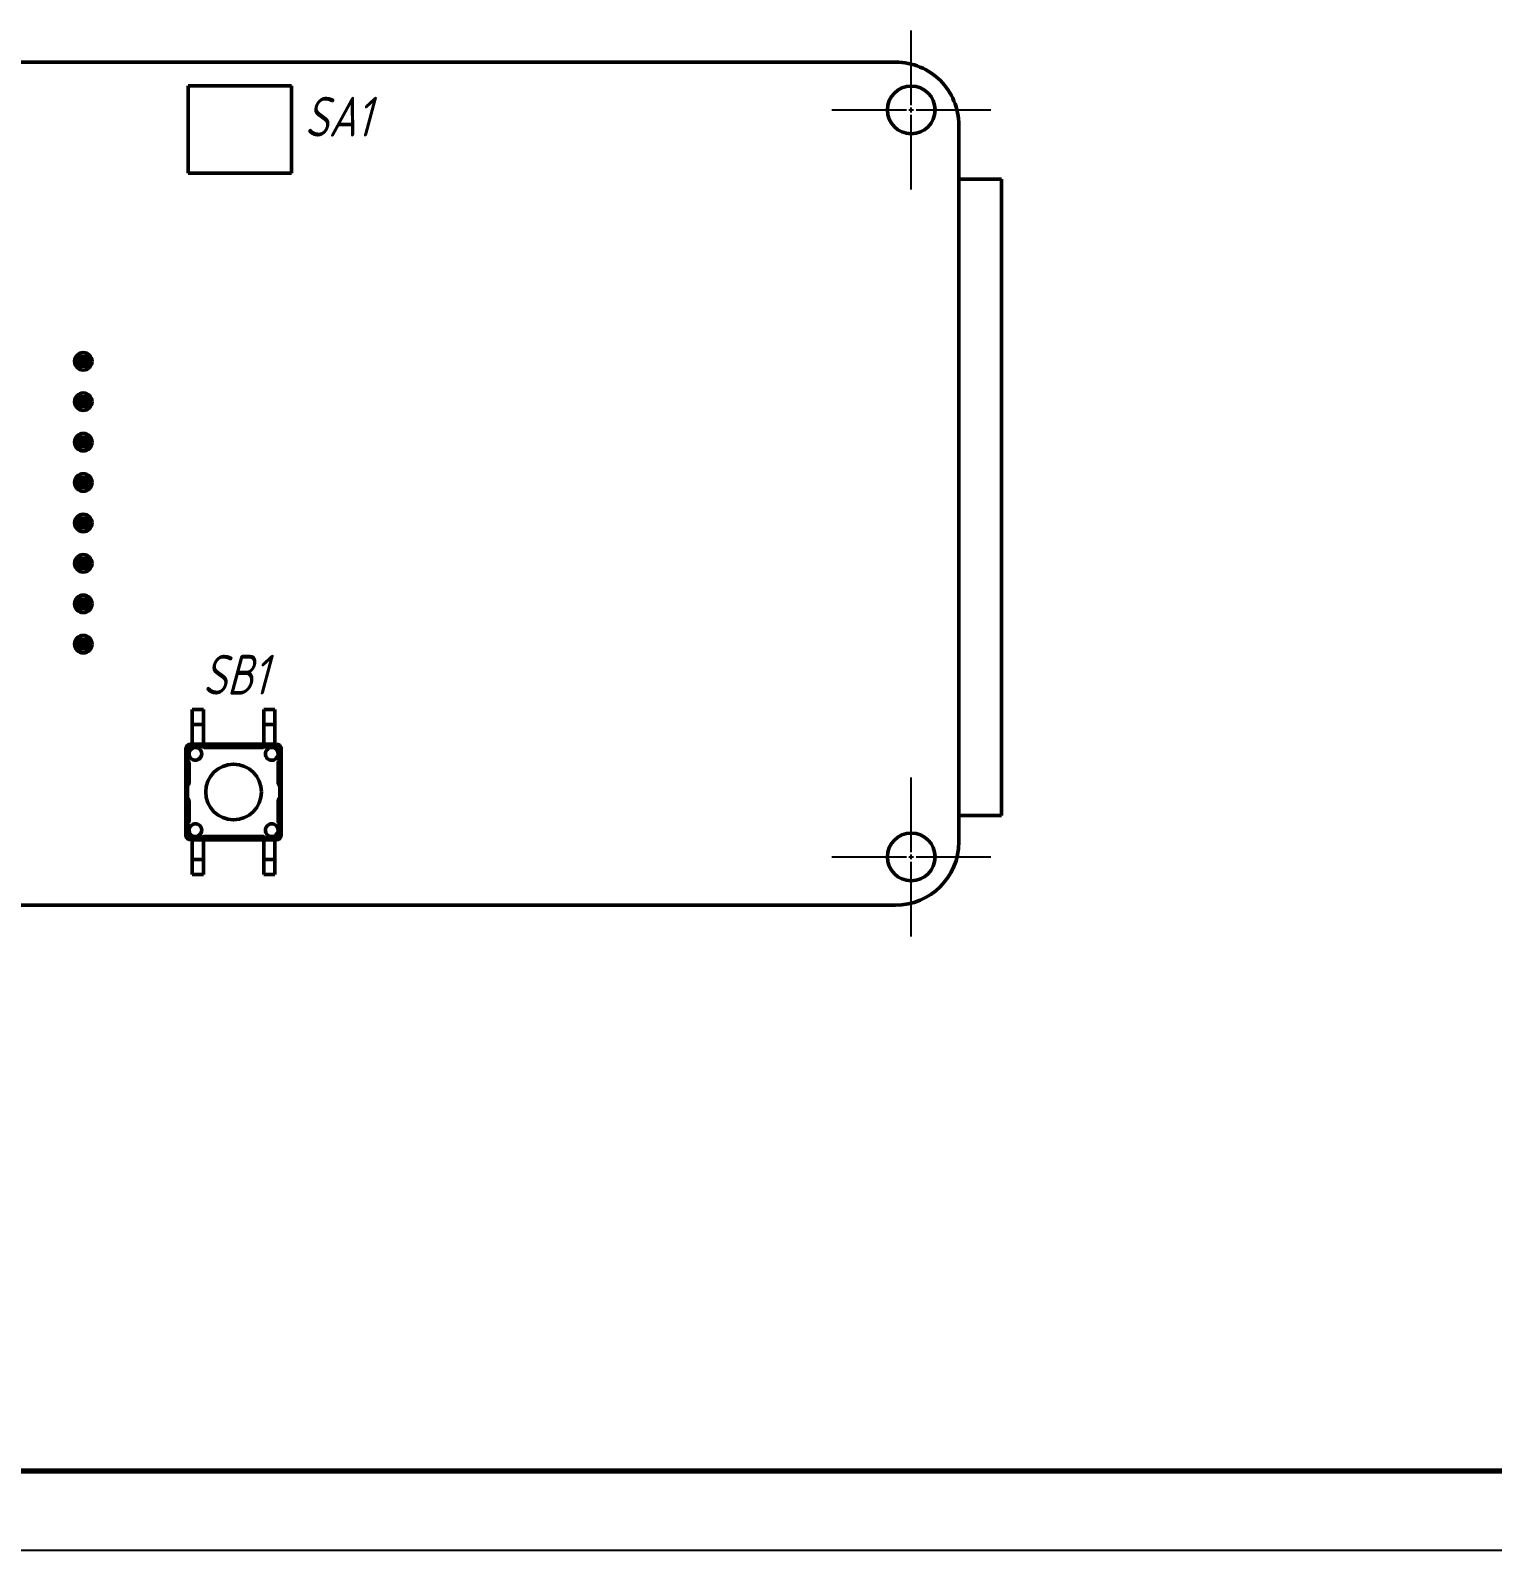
# Model space of a CAD drawing. Header units: millimetres. Extents: x 3004 to 446186229, y 1206 to 1506.
# Drawn here: x 3125.3 to 3217.3, y 1208.8 to 1304.3 of the extents above; entities that cross this region are included whole.
import ezdxf

# ---------------------------------------------------------------- set-up
doc = ezdxf.new("R2010")
doc.units = ezdxf.units.MM
doc.linetypes.add('CENTER2', pattern=[28.575, 19.05, -3.175, 3.175, -3.175])
for name, color, linetype, lineweight in [('Format', 7, 'Continuous', 25), ('Tonk', 7, 'Continuous', 25), ('Видимый контур (ГОСТ)', 7, 'Continuous', 50)]:
    doc.layers.add(name, color=color, linetype=linetype, lineweight=lineweight)
doc.layers.add('KONTUR', color=7, linetype='Continuous')
doc.styles.get("Standard").update_dxf_attribs({"font": '', "width": 0.8, "oblique": 15})
doc.styles.get('Standard').set_extended_font_data('GOST type B')

# ---------------------------------------------------------------- blocks, each defined once
blk = doc.blocks.new('*U49')
at = {"layer": 'Tonk', "color": 0, "linetype": 'CENTER2', "transparency": 16777216}
for p, q in [((0, 0.3), (0, 5)), ((-5, 0), (-0.3, 0)), ((0.3, 0), (5, 0)), ((0, -5), (0, -0.3))]:
    blk.add_line(p, q, dxfattribs=at)
at = {"layer": 'Tonk', "color": 0, "linetype": 'Continuous', "transparency": 16777216}
for p, q in [((-0.15, 0), (0.15, 0)), ((0, -0.15), (0, 0.15))]:
    blk.add_line(p, q, dxfattribs=at)
blk = doc.blocks.new('*U50')
at = {"layer": 'Tonk', "color": 0, "linetype": 'CENTER2', "transparency": 16777216}
for p, q in [((0, 0.3), (0, 5)), ((-5, 0), (-0.3, 0)), ((0.3, 0), (5, 0)), ((0, -5), (0, -0.3))]:
    blk.add_line(p, q, dxfattribs=at)
at = {"layer": 'Tonk', "color": 0, "linetype": 'Continuous', "transparency": 16777216}
for p, q in [((-0.15, 0), (0.15, 0)), ((0, -0.15), (0, 0.15))]:
    blk.add_line(p, q, dxfattribs=at)

msp = doc.modelspace()

# ---------------------------------------------------------------- linework, layer by layer
at = {"layer": 'Format', "lineweight": 70}
msp.add_line((3418.84889, 1213.78153), (3011.84889, 1213.78153), dxfattribs=at)
at = {"layer": 'KONTUR'}
msp.add_line((3423.84889, 1208.78153), (3003.84889, 1208.78153), dxfattribs=at)
at = {"layer": 'Видимый контур (ГОСТ)'}
for p, q in [((3179.74995, 1302.33363), (3102.00771, 1302.33438)), ((3135.25694, 1295.35863), (3135.25694, 1300.85863)), ((3135.25694, 1300.85863), (3141.75694, 1300.85863)), ((3141.75694, 1300.85863), (3141.75694, 1295.35863)), ((3183.71695, 1253.32363), (3183.70496, 1298.37863)), ((3141.75694, 1295.35863), (3135.25694, 1295.35863)), ((3183.70586, 1294.98758), (3186.39575, 1294.98758)), ((3186.39575, 1294.98758), (3186.39575, 1254.98758)), ((3128.31686, 1283.18353), (3128.31686, 1283.88353)), ((3128.31686, 1283.88353), (3128.46686, 1283.88353)), ((3128.46686, 1283.83353), (3128.46686, 1284.04594)), ((3128.46686, 1283.23353), (3128.46686, 1283.83353)), ((3128.46686, 1283.83353), (3128.86686, 1283.83353)), ((3128.66686, 1283.63353), (3128.46686, 1283.83353)), ((3128.46686, 1283.23353), (3128.66686, 1283.43353)), ((3128.86686, 1283.83353), (3128.66686, 1283.63353)), ((3128.66686, 1283.63353), (3128.66686, 1283.43353)), ((3128.66686, 1283.43353), (3128.86686, 1283.23353)), ((3128.86686, 1284.04601), (3128.86686, 1283.83353)), ((3128.86686, 1283.88353), (3129.01686, 1283.88353)), ((3128.86686, 1283.83353), (3128.86686, 1283.23353)), ((3129.01686, 1283.88353), (3129.01686, 1283.18353)), ((3128.46686, 1283.18353), (3128.31686, 1283.18353)), ((3128.46686, 1283.02132), (3128.46686, 1283.23353)), ((3128.86686, 1283.23353), (3128.46686, 1283.23353)), ((3128.86686, 1283.23353), (3128.86686, 1283.02125)), ((3129.01686, 1283.18353), (3128.86686, 1283.18353)), ((3128.46686, 1281.29353), (3128.46686, 1281.50594)), ((3128.86686, 1281.50601), (3128.86686, 1281.29353)), ((3128.31686, 1280.64353), (3128.31686, 1281.34353)), ((3128.31686, 1281.34353), (3128.46686, 1281.34353)), ((3128.46686, 1280.64353), (3128.31686, 1280.64353)), ((3128.46686, 1280.69353), (3128.46686, 1281.29353)), ((3128.46686, 1281.29353), (3128.86686, 1281.29353)), ((3128.66686, 1281.09353), (3128.46686, 1281.29353)), ((3128.46686, 1280.69353), (3128.66686, 1280.89353)), ((3128.46686, 1280.48132), (3128.46686, 1280.69353)), ((3128.86686, 1280.69353), (3128.46686, 1280.69353)), ((3128.86686, 1281.29353), (3128.66686, 1281.09353)), ((3128.66686, 1281.09353), (3128.66686, 1280.89353)), ((3128.66686, 1280.89353), (3128.86686, 1280.69353)), ((3128.86686, 1281.34353), (3129.01686, 1281.34353)), ((3128.86686, 1281.29353), (3128.86686, 1280.69353)), ((3128.86686, 1280.69353), (3128.86686, 1280.48125)), ((3129.01686, 1280.64353), (3128.86686, 1280.64353)), ((3129.01686, 1281.34353), (3129.01686, 1280.64353)), ((3128.31686, 1278.10353), (3128.31686, 1278.80353)), ((3128.31686, 1278.80353), (3128.46686, 1278.80353)), ((3128.46686, 1278.75353), (3128.46686, 1278.96594)), ((3128.46686, 1278.15353), (3128.46686, 1278.75353)), ((3128.46686, 1278.75353), (3128.86686, 1278.75353)), ((3128.66686, 1278.55353), (3128.46686, 1278.75353)), ((3128.86686, 1278.75353), (3128.66686, 1278.55353)), ((3128.66686, 1278.55353), (3128.66686, 1278.35353)), ((3128.86686, 1278.96601), (3128.86686, 1278.75353)), ((3128.86686, 1278.80353), (3129.01686, 1278.80353)), ((3128.86686, 1278.75353), (3128.86686, 1278.15353)), ((3129.01686, 1278.80353), (3129.01686, 1278.10353)), ((3128.46686, 1278.10353), (3128.31686, 1278.10353)), ((3128.46686, 1278.15353), (3128.66686, 1278.35353)), ((3128.46686, 1277.94132), (3128.46686, 1278.15353)), ((3128.86686, 1278.15353), (3128.46686, 1278.15353)), ((3128.66686, 1278.35353), (3128.86686, 1278.15353)), ((3128.86686, 1278.15353), (3128.86686, 1277.94125)), ((3129.01686, 1278.10353), (3128.86686, 1278.10353)), ((3128.31685, 1275.56353), (3128.31685, 1276.26353)), ((3128.31685, 1276.26353), (3128.46685, 1276.26353)), ((3128.46685, 1276.21353), (3128.46685, 1276.42594)), ((3128.46685, 1275.61353), (3128.46685, 1276.21353)), ((3128.46685, 1276.21353), (3128.86685, 1276.21353)), ((3128.66685, 1276.01353), (3128.46685, 1276.21353)), ((3128.46685, 1275.61353), (3128.66685, 1275.81353)), ((3128.86685, 1276.21353), (3128.66685, 1276.01353)), ((3128.66685, 1276.01353), (3128.66685, 1275.81353)), ((3128.66685, 1275.81353), (3128.86685, 1275.61353)), ((3128.86685, 1276.42601), (3128.86685, 1276.21353)), ((3128.86685, 1276.26353), (3129.01685, 1276.26353)), ((3128.86685, 1276.21353), (3128.86685, 1275.61353)), ((3129.01685, 1276.26353), (3129.01685, 1275.56353)), ((3128.46685, 1275.56353), (3128.31685, 1275.56353)), ((3128.46685, 1275.40132), (3128.46685, 1275.61353)), ((3128.86685, 1275.61353), (3128.46685, 1275.61353)), ((3128.86685, 1275.61353), (3128.86685, 1275.40125)), ((3129.01685, 1275.56353), (3128.86685, 1275.56353)), ((3128.31685, 1273.02353), (3128.31685, 1273.72353)), ((3128.31685, 1273.72353), (3128.46685, 1273.72353)), ((3128.46685, 1273.67353), (3128.46685, 1273.88594)), ((3128.86685, 1273.88601), (3128.86685, 1273.67353)), ((3128.86685, 1273.72353), (3129.01685, 1273.72353)), ((3129.01685, 1273.72353), (3129.01685, 1273.02353)), ((3128.46685, 1273.02353), (3128.31685, 1273.02353)), ((3128.46685, 1273.07353), (3128.46685, 1273.67353)), ((3128.46685, 1273.67353), (3128.86685, 1273.67353)), ((3128.66685, 1273.47353), (3128.46685, 1273.67353)), ((3128.46685, 1273.07353), (3128.66685, 1273.27353)), ((3128.46685, 1272.86132), (3128.46685, 1273.07353)), ((3128.86685, 1273.07353), (3128.46685, 1273.07353)), ((3128.86685, 1273.67353), (3128.66685, 1273.47353)), ((3128.66685, 1273.47353), (3128.66685, 1273.27353)), ((3128.66685, 1273.27353), (3128.86685, 1273.07353)), ((3128.86685, 1273.67353), (3128.86685, 1273.07353)), ((3128.86685, 1273.07353), (3128.86685, 1272.86125)), ((3129.01685, 1273.02353), (3128.86685, 1273.02353)), ((3128.31685, 1270.48353), (3128.31685, 1271.18353)), ((3128.31685, 1271.18353), (3128.46685, 1271.18353)), ((3128.46685, 1271.13353), (3128.46685, 1271.34594)), ((3128.46685, 1270.53353), (3128.46685, 1271.13353)), ((3128.46685, 1271.13353), (3128.86685, 1271.13353)), ((3128.66685, 1270.93353), (3128.46685, 1271.13353)), ((3128.86685, 1271.13353), (3128.66685, 1270.93353)), ((3128.66685, 1270.93353), (3128.66685, 1270.73353)), ((3128.86685, 1271.34601), (3128.86685, 1271.13353)), ((3128.86685, 1271.18353), (3129.01685, 1271.18353)), ((3128.86685, 1271.13353), (3128.86685, 1270.53353)), ((3129.01685, 1271.18353), (3129.01685, 1270.48353)), ((3128.46685, 1270.48353), (3128.31685, 1270.48353)), ((3128.46685, 1270.53353), (3128.66685, 1270.73353)), ((3128.46685, 1270.32132), (3128.46685, 1270.53353)), ((3128.86685, 1270.53353), (3128.46685, 1270.53353)), ((3128.66685, 1270.73353), (3128.86685, 1270.53353)), ((3128.86685, 1270.53353), (3128.86685, 1270.32125)), ((3129.01685, 1270.48353), (3128.86685, 1270.48353)), ((3128.31685, 1267.94353), (3128.31685, 1268.64353)), ((3128.31685, 1268.64353), (3128.46685, 1268.64353)), ((3128.46685, 1268.59353), (3128.46685, 1268.80594)), ((3128.46685, 1267.99353), (3128.46685, 1268.59353)), ((3128.46685, 1268.59353), (3128.86685, 1268.59353)), ((3128.66685, 1268.39353), (3128.46685, 1268.59353)), ((3128.46685, 1267.99353), (3128.66685, 1268.19353)), ((3128.46685, 1267.78132), (3128.46685, 1267.99353)), ((3128.86685, 1267.99353), (3128.46685, 1267.99353)), ((3128.86685, 1268.59353), (3128.66685, 1268.39353)), ((3128.66685, 1268.39353), (3128.66685, 1268.19353)), ((3128.66685, 1268.19353), (3128.86685, 1267.99353)), ((3128.86685, 1268.80601), (3128.86685, 1268.59353)), ((3128.86685, 1268.64353), (3129.01685, 1268.64353)), ((3128.86685, 1268.59353), (3128.86685, 1267.99353)), ((3128.86685, 1267.99353), (3128.86685, 1267.78125)), ((3129.01685, 1268.64353), (3129.01685, 1267.94353)), ((3128.46685, 1267.94353), (3128.31685, 1267.94353)), ((3129.01685, 1267.94353), (3128.86685, 1267.94353)), ((3128.31685, 1265.40353), (3128.31685, 1266.10353)), ((3128.31685, 1266.10353), (3128.46685, 1266.10353)), ((3128.46685, 1266.05353), (3128.46685, 1266.26594)), ((3128.86685, 1266.26601), (3128.86685, 1266.05353)), ((3128.86685, 1266.10353), (3129.01685, 1266.10353)), ((3129.01685, 1266.10353), (3129.01685, 1265.40353)), ((3128.46685, 1265.40353), (3128.31685, 1265.40353)), ((3128.46685, 1265.45353), (3128.46685, 1266.05353)), ((3128.46685, 1266.05353), (3128.86685, 1266.05353)), ((3128.66685, 1265.85353), (3128.46685, 1266.05353)), ((3128.46685, 1265.45353), (3128.66685, 1265.65353)), ((3128.46685, 1265.24132), (3128.46685, 1265.45353)), ((3128.86685, 1265.45353), (3128.46685, 1265.45353)), ((3128.86685, 1266.05353), (3128.66685, 1265.85353)), ((3128.66685, 1265.85353), (3128.66685, 1265.65353)), ((3128.66685, 1265.65353), (3128.86685, 1265.45353)), ((3128.86685, 1266.05353), (3128.86685, 1265.45353)), ((3128.86685, 1265.45353), (3128.86685, 1265.24125)), ((3129.01685, 1265.40353), (3128.86685, 1265.40353)), ((3135.51704, 1261.64064), (3136.21704, 1261.64064)), ((3135.51704, 1260.89279), (3135.51704, 1261.64064)), ((3136.21704, 1260.89279), (3136.21704, 1261.64064)), ((3140.01704, 1261.64064), (3140.71704, 1261.64064)), ((3140.01704, 1260.89279), (3140.01704, 1261.64064)), ((3140.71704, 1260.89279), (3140.71704, 1261.64064)), ((3135.51704, 1260.7137), (3135.51704, 1260.89279)), ((3135.51704, 1260.7137), (3136.21704, 1260.7137)), ((3135.51704, 1260.1137), (3135.51704, 1260.7137)), ((3136.21704, 1260.7137), (3136.21704, 1260.89279)), ((3136.21704, 1260.1137), (3136.21704, 1260.7137)), ((3140.01704, 1260.7137), (3140.01704, 1260.89279)), ((3140.01704, 1260.7137), (3140.71704, 1260.7137)), ((3140.01704, 1260.1137), (3140.01704, 1260.7137)), ((3140.71704, 1260.7137), (3140.71704, 1260.89279)), ((3140.71704, 1260.1137), (3140.71704, 1260.7137)), ((3140.81704, 1259.4637), (3135.41704, 1259.4637)), ((3135.51704, 1260.1137), (3135.51704, 1259.4637)), ((3136.21704, 1260.1137), (3136.21704, 1259.4637)), ((3140.01704, 1260.1137), (3140.01704, 1259.4637)), ((3140.71704, 1260.1137), (3140.71704, 1259.4637)), ((3135.11704, 1259.1637), (3135.11704, 1253.7637)), ((3135.21704, 1258.8637), (3135.21704, 1258.50512)), ((3135.24633, 1258.43441), (3135.28775, 1258.39298)), ((3136.07562, 1259.3637), (3135.71704, 1259.3637)), ((3136.18775, 1259.29298), (3136.14633, 1259.33441)), ((3139.97562, 1259.2637), (3136.25846, 1259.2637)), ((3140.08775, 1259.33441), (3140.04633, 1259.29298)), ((3140.51704, 1259.3637), (3140.15846, 1259.3637)), ((3140.94633, 1258.39298), (3140.98775, 1258.43441)), ((3141.01704, 1258.50512), (3141.01704, 1258.8637)), ((3141.11704, 1253.7637), (3141.11704, 1259.1637)), ((3135.31704, 1258.32227), (3135.31704, 1257.00512)), ((3140.91704, 1257.00512), (3140.91704, 1258.32227)), ((3135.21704, 1256.82227), (3135.21704, 1256.10512)), ((3135.28775, 1256.93441), (3135.24633, 1256.89298)), ((3140.98775, 1256.89298), (3140.94633, 1256.93441)), ((3141.01704, 1256.10512), (3141.01704, 1256.82227)), ((3135.24633, 1256.03441), (3135.28775, 1255.99298)), ((3135.31704, 1255.92227), (3135.31704, 1254.60512)), ((3140.91704, 1254.60512), (3140.91704, 1255.92227)), ((3140.94633, 1255.99298), (3140.98775, 1256.03441)), ((3186.39575, 1254.98758), (3183.71651, 1254.98758)), ((3135.21704, 1254.42227), (3135.21704, 1254.0637)), ((3135.28775, 1254.53441), (3135.24633, 1254.49298)), ((3136.25846, 1253.6637), (3139.97562, 1253.6637)), ((3140.98775, 1254.49298), (3140.94633, 1254.53441)), ((3141.01704, 1254.0637), (3141.01704, 1254.42227)), ((3135.41704, 1253.4637), (3140.81704, 1253.4637)), ((3135.51704, 1252.8137), (3135.51704, 1253.4637)), ((3135.51704, 1252.8137), (3135.51704, 1252.2137)), ((3135.71704, 1253.5637), (3136.07562, 1253.5637)), ((3136.14633, 1253.59298), (3136.18775, 1253.63441)), ((3136.21704, 1252.8137), (3136.21704, 1253.4637)), ((3136.21704, 1252.8137), (3136.21704, 1252.2137)), ((3140.01704, 1252.8137), (3140.01704, 1253.4637)), ((3140.01704, 1252.8137), (3140.01704, 1252.2137)), ((3140.04633, 1253.63441), (3140.08775, 1253.59298)), ((3140.15846, 1253.5637), (3140.51704, 1253.5637)), ((3140.71704, 1252.8137), (3140.71704, 1253.4637)), ((3140.71704, 1252.8137), (3140.71704, 1252.2137)), ((3135.51704, 1252.2137), (3135.51704, 1252.0346)), ((3136.21704, 1252.2137), (3135.51704, 1252.2137)), ((3135.51704, 1252.0346), (3135.51704, 1251.28675)), ((3136.21704, 1252.2137), (3136.21704, 1252.0346)), ((3136.21704, 1252.0346), (3136.21704, 1251.28675)), ((3140.01704, 1252.2137), (3140.01704, 1252.0346)), ((3140.71704, 1252.2137), (3140.01704, 1252.2137)), ((3140.01704, 1252.0346), (3140.01704, 1251.28675)), ((3140.71704, 1252.2137), (3140.71704, 1252.0346)), ((3140.71704, 1252.0346), (3140.71704, 1251.28675)), ((3136.21704, 1251.28675), (3135.51704, 1251.28675)), ((3140.71704, 1251.28675), (3140.01704, 1251.28675)), ((3076.55695, 1249.34363), (3179.71695, 1249.34363))]:
    msp.add_line(p, q, dxfattribs=at)
for centre, radius in [((3180.71695, 1299.33363), 1.5), ((3128.66695, 1283.53363), 0.55), ((3128.66695, 1280.99363), 0.55), ((3128.66695, 1278.45363), 0.55), ((3128.66695, 1275.91363), 0.55), ((3128.66695, 1273.37363), 0.55), ((3128.66695, 1270.83363), 0.55), ((3128.66695, 1268.29363), 0.55), ((3128.66695, 1265.75363), 0.55), ((3138.11704, 1256.4637), 1.75), ((3180.71695, 1252.38363), 1.5)]:
    msp.add_circle(centre, radius, dxfattribs=at)
for centre, radius, start, end in [((3179.75129, 1298.37996), 3.95367, 359.9807487, 90.0193066), ((3135.41704, 1259.1637), 0.3, 90.0000025, 180.0000024), ((3140.81704, 1259.1637), 0.3, 0.0000024, 90.0000025), ((3135.71704, 1258.8637), 0.5, 90.0000025, 180.0000024), ((3135.31704, 1258.50512), 0.1, 180.0000024, 225.0000025), ((3136.07562, 1259.2637), 0.1, 45.0000025, 90.0000025), ((3136.25846, 1259.3637), 0.1, 225.0000025, 270.0000025), ((3139.97562, 1259.3637), 0.1, 270.0000025, 315.0000025), ((3140.15846, 1259.2637), 0.1, 90.0000025, 135.0000025), ((3140.51704, 1258.8637), 0.5, 0.0000024, 90.0000025), ((3140.91704, 1258.50512), 0.1, 315.0000025, 0.0000024), ((3135.21704, 1258.32227), 0.1, 0.0000024, 45.0000025), ((3141.01704, 1258.32227), 0.1, 135.0000025, 180.0000024), ((3135.31704, 1256.82227), 0.1, 135.0000025, 180.0000024), ((3135.21704, 1257.00512), 0.1, 315.0000025, 0.0000024), ((3141.01704, 1257.00512), 0.1, 180.0000024, 225.0000025), ((3140.91704, 1256.82227), 0.1, 0.0000024, 45.0000025), ((3135.31704, 1256.10512), 0.1, 180.0000024, 225.0000025), ((3135.21704, 1255.92227), 0.1, 0.0000024, 45.0000025), ((3141.01704, 1255.92227), 0.1, 135.0000025, 180.0000024), ((3140.91704, 1256.10512), 0.1, 315.0000025, 0.0000024), ((3135.21704, 1254.60512), 0.1, 315.0000025, 0.0000024), ((3141.01704, 1254.60512), 0.1, 180.0000024, 225.0000025), ((3135.41704, 1253.7637), 0.3, 180.0000024, 270.0000025), ((3135.31704, 1254.42227), 0.1, 135.0000025, 180.0000024), ((3135.71704, 1254.0637), 0.5, 180.0000024, 270.0000025), ((3136.25846, 1253.5637), 0.1, 90.0000025, 135.0000025), ((3139.97562, 1253.5637), 0.1, 45.0000025, 90.0000025), ((3140.51704, 1254.0637), 0.5, 270.0000025, 0.0000024), ((3140.81704, 1253.7637), 0.3, 270.0000025, 0.0000024), ((3140.91704, 1254.42227), 0.1, 0.0000024, 45.0000025), ((3136.07562, 1253.6637), 0.1, 270.0000025, 315.0000025), ((3140.15846, 1253.6637), 0.1, 225.0000025, 270.0000025), ((3179.71546, 1253.34518), 4.00155, 270.0213316, 359.6914106)]:
    msp.add_arc(centre, radius, start, end, dxfattribs=at)
for points, knots in [([(3136.11704, 1258.8637), (3136.11704, 1258.8667), (3136.11701, 1258.86971), (3136.11574, 1258.92611), (3136.10385, 1258.97872), (3136.0601, 1259.07623), (3136.02865, 1259.12013), (3135.95116, 1259.19222), (3135.90619, 1259.22002), (3135.80809, 1259.2567), (3135.7559, 1259.26523), (3135.6512, 1259.2617), (3135.59969, 1259.24967), (3135.50423, 1259.20642), (3135.46121, 1259.17562), (3135.38877, 1259.09842), (3135.36038, 1259.0525), (3135.32544, 1258.95797), (3135.31704, 1258.91102), (3135.31704, 1258.8637), (3135.31704, 1258.81029), (3135.32774, 1258.75743), (3135.36927, 1258.65897), (3135.39972, 1258.61437), (3135.47555, 1258.54055), (3135.51989, 1258.51174), (3135.61713, 1258.47285), (3135.66911, 1258.46314), (3135.77387, 1258.4643), (3135.82563, 1258.47517), (3135.92204, 1258.51624), (3135.96575, 1258.54606), (3136.03992, 1258.6216), (3136.06935, 1258.66687), (3136.10754, 1258.76345), (3136.11704, 1258.81336), (3136.11704, 1258.8637)], [0.126075339, 0.126075339, 0.126075339, 0.126075339, 0.126978247, 0.126978247, 0.142999075, 0.142999075, 0.15904083, 0.15904083, 0.174750204, 0.174750204, 0.190462614, 0.190462614, 0.206180076, 0.206180076, 0.221901404, 0.221901404, 0.23793858, 0.23793858, 0.252135786, 0.252135786, 0.252135786, 0.268155839, 0.268155839, 0.284195978, 0.284195978, 0.299905211, 0.299905211, 0.315617356, 0.315617356, 0.331334557, 0.331334557, 0.34705575, 0.34705575, 0.363094465, 0.363094465, 0.378211125, 0.378211125, 0.378211125, 0.378211125]), ([(3140.91704, 1258.8637), (3140.91704, 1258.86631), (3140.91702, 1258.86892), (3140.91592, 1258.92499), (3140.90416, 1258.97771), (3140.86082, 1259.07494), (3140.82984, 1259.11857), (3140.75314, 1259.19081), (3140.70833, 1259.21888), (3140.61042, 1259.25616), (3140.55827, 1259.265), (3140.45352, 1259.26208), (3140.40194, 1259.25034), (3140.30623, 1259.20765), (3140.26303, 1259.1771), (3140.19017, 1259.10035), (3140.16152, 1259.05463), (3140.12573, 1258.95959), (3140.11704, 1258.91184), (3140.11704, 1258.8637), (3140.11704, 1258.81023), (3140.12776, 1258.7573), (3140.16919, 1258.65923), (3140.1993, 1258.615), (3140.27457, 1258.54128), (3140.31883, 1258.51234), (3140.41598, 1258.47314), (3140.46795, 1258.46328), (3140.57273, 1258.46414), (3140.62454, 1258.47486), (3140.72107, 1258.51567), (3140.76486, 1258.54536), (3140.83921, 1258.62067), (3140.86875, 1258.66582), (3140.90738, 1258.76262), (3140.91704, 1258.81294), (3140.91704, 1258.8637)], [0.126073633, 0.126073633, 0.126073633, 0.126073633, 0.126857748, 0.126857748, 0.14289927, 0.14289927, 0.158795375, 0.158795375, 0.174507953, 0.174507953, 0.190224672, 0.190224672, 0.205944652, 0.205944652, 0.221665414, 0.221665414, 0.237691098, 0.237691098, 0.252133856, 0.252133856, 0.252133856, 0.268174231, 0.268174231, 0.284070243, 0.284070243, 0.299782613, 0.299782613, 0.315499118, 0.315499118, 0.33121899, 0.33121899, 0.346939859, 0.346939859, 0.362966106, 0.362966106, 0.37820749, 0.37820749, 0.37820749, 0.37820749]), ([(3136.11704, 1254.0637), (3136.11704, 1254.0667), (3136.11701, 1254.06971), (3136.11574, 1254.12611), (3136.10385, 1254.17872), (3136.0601, 1254.27623), (3136.02865, 1254.32013), (3135.95116, 1254.39222), (3135.90619, 1254.42002), (3135.80809, 1254.4567), (3135.7559, 1254.46523), (3135.6512, 1254.4617), (3135.59969, 1254.44967), (3135.50423, 1254.40642), (3135.46121, 1254.37562), (3135.38877, 1254.29842), (3135.36038, 1254.2525), (3135.32544, 1254.15797), (3135.31704, 1254.11102), (3135.31704, 1254.0637), (3135.31704, 1254.01029), (3135.32774, 1253.95743), (3135.36927, 1253.85897), (3135.39972, 1253.81437), (3135.47555, 1253.74055), (3135.51989, 1253.71174), (3135.61713, 1253.67285), (3135.66911, 1253.66314), (3135.77387, 1253.6643), (3135.82563, 1253.67517), (3135.92204, 1253.71624), (3135.96575, 1253.74606), (3136.03992, 1253.8216), (3136.06935, 1253.86687), (3136.10754, 1253.96345), (3136.11704, 1254.01336), (3136.11704, 1254.0637)], [0.126075339, 0.126075339, 0.126075339, 0.126075339, 0.126978247, 0.126978247, 0.142999075, 0.142999075, 0.15904083, 0.15904083, 0.174750204, 0.174750204, 0.190462614, 0.190462614, 0.206180076, 0.206180076, 0.221901404, 0.221901404, 0.23793858, 0.23793858, 0.252135786, 0.252135786, 0.252135786, 0.268155839, 0.268155839, 0.284195978, 0.284195978, 0.299905211, 0.299905211, 0.315617356, 0.315617356, 0.331334557, 0.331334557, 0.34705575, 0.34705575, 0.363094465, 0.363094465, 0.378211125, 0.378211125, 0.378211125, 0.378211125]), ([(3140.91704, 1254.0637), (3140.91704, 1254.0667), (3140.91701, 1254.06971), (3140.91574, 1254.12611), (3140.90385, 1254.17872), (3140.8601, 1254.27623), (3140.82865, 1254.32013), (3140.75116, 1254.39222), (3140.70619, 1254.42002), (3140.60809, 1254.4567), (3140.5559, 1254.46523), (3140.4512, 1254.4617), (3140.39969, 1254.44967), (3140.30423, 1254.40642), (3140.26121, 1254.37562), (3140.18877, 1254.29842), (3140.16038, 1254.2525), (3140.12544, 1254.15797), (3140.11704, 1254.11102), (3140.11704, 1254.0637), (3140.11704, 1254.0103), (3140.12774, 1253.95743), (3140.16927, 1253.85897), (3140.19972, 1253.81437), (3140.27555, 1253.74055), (3140.31989, 1253.71174), (3140.41713, 1253.67285), (3140.46911, 1253.66314), (3140.57387, 1253.6643), (3140.62563, 1253.67517), (3140.72204, 1253.71625), (3140.76575, 1253.74606), (3140.83992, 1253.8216), (3140.86935, 1253.86687), (3140.90754, 1253.96345), (3140.91704, 1254.01336), (3140.91704, 1254.0637)], [0.126075339, 0.126075339, 0.126075339, 0.126075339, 0.126978247, 0.126978247, 0.142999075, 0.142999075, 0.15904083, 0.15904083, 0.174750204, 0.174750204, 0.190462614, 0.190462614, 0.206180076, 0.206180076, 0.221901404, 0.221901404, 0.23793858, 0.23793858, 0.252135786, 0.252135786, 0.252135786, 0.268155839, 0.268155839, 0.284195978, 0.284195978, 0.299905211, 0.299905211, 0.315617356, 0.315617356, 0.331334557, 0.331334557, 0.34705575, 0.34705575, 0.363094465, 0.363094465, 0.378211125, 0.378211125, 0.378211125, 0.378211125])]:
    msp.add_open_spline(points, degree=3, knots=knots, dxfattribs=at)

# ---------------------------------------------------------------- block references
at = {"layer": 'Tonk', "linetype": 'CENTER2'}
for name, p in [('*U49', (3180.71695, 1299.33363)), ('*U50', (3180.71695, 1252.38363))]:
    msp.add_blockref(name, p, dxfattribs=at)

# ---------------------------------------------------------------- texts
at = {"layer": 'Tonk', "char_height": 2.5, "attachment_point": 1}
for s, insert in [('SA1', (3142.57803, 1300.16281)), ('SB1', (3136.17771, 1265.08864))]:
    msp.add_mtext_dynamic_manual_height_columns(s, width=6.4128481, gutter_width=20, heights=[0], dxfattribs=dict(at, insert=insert))

doc.saveas('drawing.dxf')
